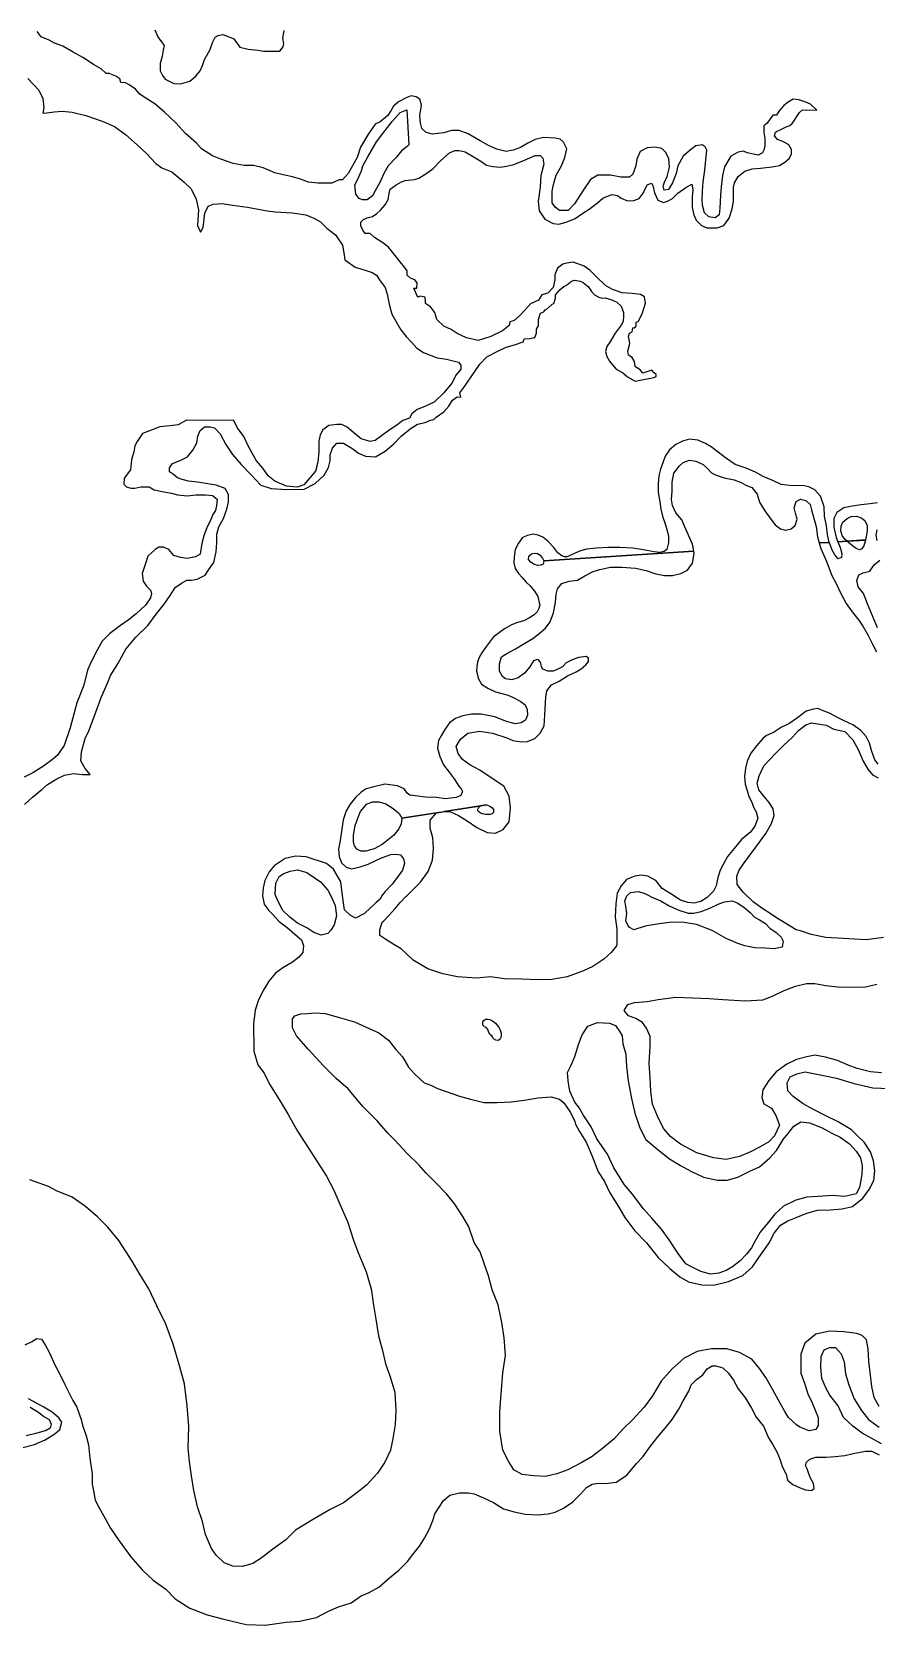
# Model space of a CAD drawing. Extents: x 283583 to 658922, y 889284 to 1241133.
# Drawn here: x 547099 to 550312, y 972069 to 978132 of the extents above; entities that cross this region are included whole.
import ezdxf

# ---------------------------------------------------------------- set-up
doc = ezdxf.new("R2010")
doc.units = 0
doc.header["$MEASUREMENT"] = 0
doc.layers.add('PUNTARENAS', color=7, linetype='Continuous')

msp = doc.modelspace()

# ---------------------------------------------------------------- linework, layer by layer
at = {"layer": 'PUNTARENAS', "color": 241}
for points in [[(547071.6, 975191.8), (547101.3, 975219.3), (547137.3, 975248.8), (547158.5, 975267.9), (547194.5, 975289), (547224.1, 975303.7), (547258, 975310), (547291.8, 975305.8), (547321.4, 975305.7), (547302.4, 975329), (547285.5, 975358.7), (547287.7, 975392.5), (547302.6, 975443.3), (547316.3, 975471.8), (547337.6, 975528.9), (547363.1, 975598.7), (547390.6, 975662.1), (547399.1, 975683.3), (547426.7, 975727.7), (547456.4, 975782.7), (547494.5, 975829.2), (547541.1, 975873.5), (547572.9, 975915.8), (547602.6, 975953.8), (547625.9, 975987.7), (547645, 976017.3), (547668.3, 976034.2), (547688.4, 976045.8), (547707.4, 976045.7), (547728.6, 976050), (547758.2, 976064.7), (547773.1, 976085.9), (547792.1, 976113.3), (547800.7, 976153.5), (547802.8, 976189.5), (547802.9, 976221.2), (547811.4, 976248.7), (547828.3, 976280.4), (547841.1, 976316.4), (547847.4, 976343.9), (547847.5, 976371.4), (547834.8, 976394.7), (547801, 976407.4), (547760.8, 976413.8), (547729.1, 976418.1), (547695.2, 976422.4), (547671.9, 976428.7), (547652.9, 976435.1), (547638.1, 976447.8), (547623.3, 976458.4), (547623.3, 976473.2), (547633.9, 976490.1), (547663.6, 976500.7), (547691.1, 976515.5), (547712.3, 976540.8), (547727.1, 976568.3), (547731.4, 976593.7), (547739.9, 976614.8), (547756.8, 976629.6), (547778, 976629.6), (547794.9, 976625.3), (547816, 976602), (547837.1, 976561.8), (547862.5, 976523.7), (547896.3, 976485.6), (547932.2, 976447.5), (547970.2, 976407.2), (548010.4, 976394.5), (548069.7, 976390.2), (548135.2, 976392.2), (548177.6, 976413.3), (548211.5, 976445), (548228.4, 976474.6), (548234.8, 976500), (548234.9, 976523.2), (548243.3, 976548.6), (548260.3, 976567.6), (548285.7, 976567.6), (548317.4, 976548.5), (548342.8, 976529.4), (548369.2, 976517.8), (548407.3, 976515.6), (548443.3, 976536.7), (548477.2, 976564.2), (548504.7, 976593.8), (548538.6, 976621.2), (548567.2, 976639.1), (548596.5, 976645.8), (548615.8, 976654.4), (548629.3, 976656.8), (548637.4, 976665.8), (548667.1, 976686.2), (548685.6, 976708.3), (548700.5, 976730.5), (548717.1, 976743.5), (548731.9, 976741.6), (548728.3, 976758.3), (548739.5, 976773.7), (548743.6, 976779.4), (548770.9, 976819.3), (548804.3, 976867.4), (548830.3, 976895.1), (548869.2, 976915.5), (548904.4, 976932.1), (548935.8, 976941.3), (548969.2, 976952.4), (548972.9, 976963.5), (548993.3, 976965.3), (549013.6, 976969), (549019.2, 976985.6), (549019.2, 977000.4), (549026.6, 977013.4), (549026.7, 977037.4), (549034.1, 977061.5), (549047.1, 977067), (549052.6, 977074.4), (549061.9, 977080), (549078.6, 977096.6), (549086, 977098.5), (549091.6, 977118.8), (549091.6, 977131.8), (549110.1, 977152.1), (549123.1, 977163.2), (549134.2, 977168.7), (549152.8, 977183.5), (549165.7, 977187.2), (549186.1, 977183.5), (549197.2, 977177.9), (549215.7, 977163.1), (549228.6, 977144.6), (549239.7, 977131.6), (549256.3, 977122.3), (549269.3, 977118.6), (549280.4, 977120.4), (549306.3, 977113), (549324.8, 977103.7), (549341.5, 977088.9), (549350.7, 977064.8), (549350.7, 977050), (549348.8, 977029.6), (549341.4, 977015.7), (549319.1, 976986.2), (549300.6, 976954.7), (549287.6, 976934.4), (549282, 976915.9), (549287.5, 976897.3), (549296.8, 976878.8), (549307.9, 976865.8), (549322.6, 976849.2), (549346.7, 976836.2), (549365.2, 976819.5), (549394.7, 976802.8), (549465.9, 976816.9), (549474.4, 976821.2), (549474.4, 976828.6), (549467, 976834.2), (549457.8, 976844.4), (549424.4, 976833.3), (549415.2, 976844.4), (549394.9, 976859.2), (549393, 976877.8), (549383.8, 976892.6), (549369, 976901.9), (549367.2, 976916.7), (549374.6, 976946.3), (549369.1, 976974.1), (549372.8, 976985.2), (549383.9, 976990.7), (549385.8, 977005.5), (549391.3, 977005.5), (549398.8, 977012.9), (549398.8, 977027.7), (549406.2, 977029.5), (549421, 977059.1), (549434, 977099.9), (549430.4, 977123.9), (549415.6, 977133.2), (549384.1, 977136.9), (549345.2, 977138.9), (549308.2, 977151.9), (549282.3, 977166.7), (549247.2, 977200.1), (549223.2, 977224.2), (549201, 977240.9), (549176.9, 977250.1), (549158.4, 977255.7), (549134.3, 977252), (549119.5, 977248.4), (549099.1, 977233.6), (549089.8, 977207.7), (549089.8, 977189.2), (549082.4, 977159.5), (549062, 977137.4), (549039.8, 977131.8), (549026.8, 977111.5), (548997.1, 977096.7), (548974.9, 977072.7), (548956.3, 977052.3), (548934.1, 977033.9), (548917.4, 977028.3), (548915.6, 977015.4), (548889.6, 976995), (548845.2, 976972.9), (548797, 976958.1), (548752.6, 976967.4), (548717.4, 976984.1), (548695.3, 976999), (548667.5, 977012), (548639.8, 977037.9), (548632.4, 977063.9), (548615.8, 977086.1), (548597.3, 977099.1), (548597.3, 977108.3), (548595.4, 977123.1), (548576.9, 977126.9), (548569.5, 977123.2), (548564, 977130.6), (548552.9, 977156.5), (548564, 977156.5), (548565.9, 977176.9), (548556.6, 977188), (548540, 977195.4), (548527, 977206.5), (548527.1, 977223.2), (548517.8, 977236.2), (548501.2, 977257.5), (548477.2, 977287.1), (548456.8, 977313.1), (548434.6, 977329.8), (548403.2, 977350.2), (548386.6, 977365), (548368, 977365), (548358.8, 977378), (548351.4, 977394.7), (548351.4, 977407.6), (548360.7, 977418.7), (548375.5, 977424.3), (548395.9, 977429.8), (548412.6, 977440.9), (548425.5, 977453.8), (548444.1, 977474.2), (548455.2, 977494.5), (548458.9, 977516.7), (548462.7, 977533.4), (548484.9, 977550), (548505.3, 977561.1), (548520.1, 977566.6), (548555.3, 977570.3), (548571.9, 977575.8), (548601.6, 977594.3), (548625.7, 977612.8), (548655.3, 977642.4), (548688.7, 977671.9), (548709.1, 977681.2), (548725.7, 977681.1), (548747.9, 977675.6), (548775.7, 977658.9), (548807.1, 977640.3), (548829.3, 977625.5), (548853.4, 977619.9), (548881.2, 977618), (548905.2, 977621.7), (548933, 977627.2), (548973.8, 977643.8), (549014.5, 977662.3), (549033, 977662.2), (549044.1, 977651.1), (549047.8, 977628.9), (549036.6, 977586.3), (549032.9, 977541.9), (549025.4, 977486.4), (549029.1, 977451.2), (549051.2, 977419.7), (549082.7, 977403), (549104.9, 977400.2), (549132.7, 977407.6), (549166, 977422.3), (549195.7, 977442.7), (549219.7, 977457.4), (549251.2, 977481.5), (549271.6, 977499.9), (549290.2, 977507.3), (549306.8, 977512.9), (549327.2, 977509.1), (549342, 977499.9), (549366, 977488.7), (549390.1, 977490.5), (549410.5, 977497.9), (549425.3, 977518.3), (549440.2, 977549.7), (549456.8, 977557.1), (549462.4, 977547.8), (549467.9, 977520.1), (549480.8, 977492.3), (549503, 977483), (549517.8, 977488.5), (549536.4, 977497.8), (549556.8, 977518.1), (549588.3, 977540.3), (549610.5, 977553.2), (549614.2, 977531), (549612.3, 977505.1), (549612.2, 977464.3), (549617.7, 977436.6), (549627, 977416.2), (549647.3, 977395.8), (549667.7, 977386.5), (549706.5, 977386.5), (549732.5, 977395.7), (549752.9, 977423.4), (549764, 977458.6), (549769.6, 977486.3), (549769.7, 977541), (549773.4, 977557.6), (549786.4, 977581.7), (549812.3, 977602), (549840.1, 977611.2), (549871.6, 977613), (549916, 977618.5), (549943.8, 977624), (549964.2, 977637), (549980.9, 977649.9), (549990.1, 977666.6), (549990.2, 977685.1), (549979.1, 977701.8), (549956.9, 977714.7), (549936.5, 977722.2), (549925.4, 977737), (549929.2, 977750), (549932.9, 977753.7), (549949.5, 977761), (549969.9, 977770.3), (549982.9, 977775.8), (549992.1, 977783.2), (550001.4, 977796.1), (550012.6, 977814.6), (550020, 977825.7), (550031.1, 977835), (550086.6, 977834.9), (550062.6, 977857.2), (550044.1, 977864.6), (550018.2, 977873.9), (549996, 977875.8), (549977.4, 977864.7), (549960.8, 977851.7), (549942.2, 977831.4), (549932.9, 977814.7), (549918.1, 977814.8), (549908.9, 977801.8), (549897.7, 977785.2), (549884.8, 977774.1), (549884.7, 977750), (549888.4, 977725.9), (549888.4, 977698.2), (549884.6, 977681.5), (549879.1, 977672.3), (549862.4, 977663), (549845.7, 977666.8), (549821.7, 977672.3), (549806.9, 977677.9), (549786.5, 977674.2), (549758.7, 977659.5), (549734.6, 977618.8), (549727.2, 977585.4), (549721.6, 977542.9), (549719.7, 977511.4), (549717.7, 977461.4), (549714, 977435.5), (549699.2, 977424.4), (549675.1, 977428.2), (549658.5, 977443), (549651.1, 977472.6), (549649.3, 977493), (549651.2, 977526.3), (549653.1, 977561.5), (549660.5, 977605.9), (549664.3, 977644.8), (549668, 977681.8), (549660.7, 977694.8), (549649.6, 977702.2), (549625.5, 977698.5), (549605.1, 977683.7), (549577.3, 977659.7), (549556.9, 977622.7), (549551.3, 977593.1), (549536.4, 977557.9), (549521.6, 977532), (549504.9, 977530.2), (549501.3, 977545), (549506.8, 977559.8), (549516.1, 977582), (549525.4, 977617.2), (549523.6, 977650.5), (549510.7, 977674.6), (549495.9, 977688.5), (549470, 977694.1), (549440.3, 977690.4), (549414.4, 977677.5), (549401.4, 977647.9), (549397.7, 977622), (549386.5, 977590.5), (549373.6, 977579.4), (549340.2, 977579.5), (549301.4, 977586.9), (549253.2, 977587), (549225.4, 977570.4), (549195.8, 977527.8), (549164.2, 977477.9), (549140.1, 977452), (549106.8, 977452), (549090.2, 977465), (549079.1, 977481.7), (549079.1, 977526.1), (549084.7, 977552), (549094, 977587.2), (549114.4, 977622.3), (549127.4, 977653.8), (549134.9, 977687.1), (549122, 977713), (549109, 977724.2), (549090.5, 977727.9), (549046.1, 977729.8), (549014.6, 977722.4), (548986.8, 977708.6), (548959, 977691.9), (548931.2, 977682.7), (548903.5, 977677.2), (548868.3, 977686.5), (548836.8, 977699.5), (548805.4, 977718.1), (548759.1, 977744), (548725.8, 977757), (548696.2, 977757.1), (548666.6, 977747.9), (548624, 977742.4), (548599.9, 977749.8), (548583.3, 977764.6), (548577.8, 977785), (548576, 977814.6), (548581.6, 977853.5), (548576, 977875.7), (548561.2, 977885), (548542.7, 977888.7), (548524.2, 977881.3), (548494.6, 977866.6), (548476, 977849.9), (548464.9, 977831.4), (548453.8, 977813.9), (548424.1, 977789.8), (548405.6, 977780.6), (548377.8, 977739.9), (548349.9, 977693.6), (548336.9, 977654.8), (548303.5, 977593.7), (548281.3, 977569.7), (548268.3, 977569.7), (548240.5, 977556.8), (548186.9, 977556.9), (548151.7, 977560.6), (548122.1, 977571.8), (548090.6, 977581.1), (548055.5, 977588.5), (548024, 977595.9), (547979.6, 977614.5), (547942.6, 977623.8), (547907.4, 977623.9), (547864.8, 977631.3), (547818.6, 977648), (547787.1, 977661), (547744.6, 977687), (547726.1, 977708.3), (547683.5, 977745.4), (547646.6, 977786.2), (547604, 977827), (547567.1, 977858.5), (547522.7, 977886.3), (547509.7, 977895.6), (547493.1, 977914.1), (547469, 977930.8), (547456.1, 977938.2), (547437.6, 977940.1), (547433.9, 977953.1), (547419.1, 977964.2), (547393.2, 977973.5), (547382.1, 977973.5), (547363.6, 977992), (547334, 978008.7), (547293.3, 978034.7), (547256.3, 978055.1), (547217.4, 978077.4), (547186, 978089.4), (547165.6, 978100.6), (547134.2, 978113.6), (547119.4, 978134)], [(547567.4, 978139.9), (547578.5, 978113.9), (547591.4, 978095.4), (547602.5, 978080.6), (547598.8, 978062.1), (547595.1, 978039.9), (547587.6, 978012.1), (547587.6, 977984.3), (547596.8, 977965.8), (547606.1, 977952.8), (547639.4, 977936.1), (547665.3, 977934.3), (547700.5, 977945.3), (547722.7, 977963.8), (547739.4, 977984.1), (547748.7, 978004.5), (547756.1, 978027.6), (547776.5, 978062.8), (547787.7, 978094.2), (547796.9, 978112.7), (547808.1, 978118.3), (547826.6, 978122), (547846.9, 978114.5), (547867.3, 978105.2), (547880.2, 978088.6), (547891.3, 978073.7), (547922.8, 978066.3), (547959.8, 978062.5), (547980.2, 978058.8), (548043.1, 978058.7), (548056.1, 978075.4), (548057.9, 978087.4), (548054.3, 978107.8), (548059.9, 978137.4)], [(547084, 977954.4), (547126.5, 977909.9), (547141.3, 977878.5), (547145, 977843.3), (547141.2, 977822.9), (547156, 977824.8), (547183.8, 977828.4), (547215.3, 977830.2), (547252.3, 977826.5), (547304.1, 977813.5), (547367, 977793), (547413.3, 977772.6), (547455.8, 977741.1), (547500.2, 977702.1), (547535.4, 977668.8), (547570.5, 977631.7), (547594.5, 977615), (547631.5, 977599.2), (547677.8, 977562.1), (547705.5, 977534.3), (547724, 977495.4), (547733.2, 977454.7), (547729.4, 977395.5), (547740.5, 977369.5), (547751.6, 977388), (547757.2, 977441.7), (547770.2, 977469.5), (547788.7, 977476.8), (547823.9, 977478.6), (547862.8, 977473), (547920.2, 977465.6), (547994.2, 977450.7), (548025.7, 977446.9), (548090.4, 977443.1), (548142.3, 977435.7), (548171.9, 977422.7), (548197.8, 977409.7), (548221.8, 977385.6), (548255.1, 977359.6), (548281, 977320.7), (548286.5, 977291.1), (548290.2, 977265.2), (548329, 977237.3), (548351.2, 977229.9), (548371.6, 977224.3), (548393.8, 977216.9), (548410.4, 977205.8), (548425.2, 977185.4), (548443.7, 977159.4), (548451.1, 977133.5), (548458.4, 977096.5), (548469.5, 977057.6), (548484.2, 977031.6), (548502.7, 976998.3), (548523, 976972.4), (548545.2, 976950.1), (548563.7, 976928.8), (548589.6, 976912.1), (548641.4, 976891.7), (548676.6, 976886.1), (548708.1, 976878.6), (548722.9, 976874.9), (548732.1, 976863.8), (548732.1, 976849), (548713.5, 976826.8), (548696.8, 976795.3), (548667.2, 976758.4), (548630.1, 976723.2), (548594.9, 976706.6), (548565.3, 976695.5), (548544.9, 976678.9), (548536.5, 976662.2), (548511.1, 976653), (548487.8, 976636.1), (548462.4, 976619.2), (548434.9, 976598.1), (548405.2, 976577), (548386.2, 976572.8), (548352.4, 976583.4), (548324.9, 976606.7), (548299.5, 976627.9), (548278.4, 976638.5), (548259.3, 976638.5), (548229.7, 976634.3), (548206.4, 976617.4), (548195.8, 976598.4), (548191.5, 976575.1), (548191.5, 976534.9), (548187.2, 976494.7), (548178.7, 976460.9), (548157.5, 976435.5), (548134.2, 976408.1), (548108.8, 976399.6), (548068.6, 976403.9), (548024.2, 976423), (547998.8, 976442.1), (547977.7, 976471.7), (547954.5, 976499.3), (547937.6, 976528.9), (547922.8, 976556.4), (547905.9, 976592.4), (547880.6, 976626.3), (547867.9, 976653.8), (547688.1, 976654), (547656.3, 976637.2), (547624.6, 976633), (547586.5, 976628.8), (547556.9, 976618.2), (547520.9, 976603.5), (547499.7, 976573.9), (547491.2, 976557), (547487, 976533.7), (547478.5, 976504.1), (547474.2, 976466), (547450.9, 976434.3), (547448.7, 976411), (547459.3, 976400.4), (547476.2, 976396.2), (547491, 976396.2), (547514.3, 976400.4), (547546, 976400.3), (547565.1, 976389.7), (547594.7, 976383.4), (547630.6, 976377), (547653.9, 976370.6), (547692, 976366.3), (547723.7, 976370.5), (547759.7, 976370.4), (547787.2, 976368.3), (547804.1, 976353.5), (547801.9, 976330.2), (547797.7, 976311.2), (547788.1, 976295.3), (547777.5, 976269.9), (547766.9, 976248.8), (547754.2, 976214.9), (547745.7, 976185.3), (547739.3, 976145.1), (547722.4, 976134.6), (547690.6, 976128.3), (547665.2, 976132.5), (547639.8, 976138.9), (547620.8, 976162.2), (547599.7, 976170.7), (547582.8, 976170.7), (547567.9, 976162.3), (547540.4, 976136.9), (547531.9, 976109.4), (547519.2, 976071.4), (547523.4, 976041.8), (547536, 976022.7), (547550.8, 976007.9), (547555, 975995.2), (547550.8, 975978.2), (547531.7, 975950.8), (547495.7, 975917), (547466, 975893.7), (547436.4, 975872.6), (547396.2, 975843), (547366.5, 975813.5), (547347.4, 975779.6), (547326.2, 975737.3), (547311.4, 975703.5), (547296.5, 975646.4), (547271, 975578.7), (547245.5, 975483.6), (547222.1, 975415.9), (547196.7, 975379.9), (547177.6, 975363), (547143.7, 975337.7), (547103.5, 975312.4), (547069.6, 975295.5)], [(550319.7, 975345.4), (550306.7, 975362), (550295.7, 975393.5), (550286.5, 975425), (550273.5, 975450.9), (550253.2, 975473.2), (550223.6, 975495.4), (550190.3, 975510.3), (550164.4, 975523.3), (550134.8, 975540), (550114.5, 975547.4), (550090.4, 975556.7), (550073.7, 975554.9), (550046, 975547.5), (550012.6, 975521.6), (549979.2, 975499.4), (549951.5, 975486.5), (549921.8, 975466.2), (549894, 975455.1), (549880.1, 975443.1), (549856, 975415.4), (549835.6, 975387.6), (549820.8, 975356.2), (549815.2, 975330.3), (549811.5, 975298.8), (549813.3, 975269.2), (549820.6, 975245.1), (549828, 975222.9), (549839.1, 975200.6), (549844.6, 975182.1), (549855.7, 975163.6), (549861.2, 975139.5), (549851.9, 975111.8), (549835.2, 975087.7), (549800, 975058.2), (549772.2, 975024.9), (549746.3, 974993.4), (549729.6, 974963.8), (549718.4, 974941.6), (549709.1, 974913.9), (549703.5, 974882.4), (549692.4, 974862.1), (549668.3, 974838), (549644.2, 974823.2), (549619.2, 974816.8), (549595.2, 974818.7), (549567.4, 974828), (549530.4, 974852.1), (549497.1, 974872.5), (549473.1, 974902.1), (549443.5, 974918.8), (549417.6, 974922.6), (549393.5, 974918.9), (549362, 974906), (549341.6, 974881.9), (549326.8, 974854.2), (549321.2, 974813.5), (549319.3, 974763.5), (549324.8, 974719.1), (549325.6, 974660.2), (549324.5, 974654.6), (549303.6, 974629.2), (549275.8, 974603.8), (549234.1, 974576), (549198.2, 974558.7), (549135.7, 974535.7), (549077.9, 974526.5), (549024.6, 974524.2), (548962.2, 974526.6), (548897.4, 974529), (548844.2, 974536), (548790.9, 974531.5), (548719.2, 974536.2), (548663.7, 974547.8), (548605.8, 974566.4), (548550.3, 974598.9), (548522.6, 974626.7), (548504.1, 974642.9), (548476.4, 974659.2), (548446.3, 974677.7), (548423.2, 974693.9), (548423.2, 974714.8), (548432.6, 974744.6), (548438, 974749.3), (548457.7, 974769), (548482, 974796), (548500.6, 974818.5), (548520.9, 974839.9), (548525.6, 974843.1), (548526, 974844.4), (548561, 974879.4), (548578, 974896.8), (548607.7, 974937.5), (548624.4, 974980), (548628.1, 975024.5), (548624.5, 975065.2), (548615.3, 975102.2), (548615.3, 975131.9), (548639.4, 975159.6), (548657.2, 975163.1), (548506.6, 975139.5), (548662.5, 975164.2), (548667.2, 975165.1), (548668.4, 975165.1), (548807.6, 975187.1), (548806.5, 975186.5), (548669.9, 975165.1), (548689.4, 975165.1), (548722.7, 975150.2), (548756, 975129.8), (548793, 975103.9), (548831.9, 975085.3), (548863.3, 975083.4), (548893, 975096.3), (548915.2, 975125.9), (548920.8, 975179.6), (548915.3, 975224), (548895, 975261.1), (548843.2, 975296.3), (548804.4, 975322.3), (548765.5, 975342.7), (548737.8, 975363.1), (548721.2, 975385.4), (548713.8, 975413.1), (548730.5, 975440.9), (548758.3, 975463.1), (548802.7, 975470.4), (548852.7, 975462.9), (548906.4, 975446.2), (548929.5, 975436), (548962.8, 975430.4), (548985, 975432.2), (549012.8, 975443.3), (549033.2, 975463.6), (549048.1, 975491.4), (549051.8, 975532.1), (549053.7, 975580.2), (549055.6, 975600.6), (549059.3, 975624.7), (549076, 975646.9), (549105.7, 975661.6), (549137.2, 975681.9), (549170.5, 975696.7), (549190, 975708.7), (549206.6, 975723.5), (549217.8, 975736.5), (549217.8, 975749.4), (549208.5, 975755), (549178.9, 975751.3), (549154.8, 975742.1), (549132.6, 975731), (549117.8, 975716.2), (549101.1, 975707), (549082.6, 975699.6), (549062.2, 975699.6), (549043.7, 975707.1), (549038.2, 975716.3), (549036.3, 975731.1), (549027.1, 975742.3), (549023.4, 975744.1), (549008.6, 975738.6), (548993.7, 975716.4), (548973.3, 975692.3), (548949.2, 975673.9), (548925.2, 975666.5), (548901.1, 975670.2), (548890, 975679.5), (548878.9, 975699.9), (548879, 975727.6), (548886.4, 975753.5), (548906.8, 975766.5), (548940.1, 975784.9), (548975.3, 975805.3), (549005, 975823.7), (549029.1, 975842.2), (549053.2, 975862.6), (549071.7, 975886.6), (549084.7, 975921.8), (549092.2, 975960.6), (549094, 975992.1), (549099.6, 976012.4), (549116.3, 976032.8), (549144.1, 976042), (549175.6, 976045.7), (549203.4, 976062.3), (549234.9, 976078.9), (549260.8, 976086.3), (549301.5, 976095.5), (549344.1, 976095.4), (549395.9, 976091.7), (549436.6, 976082.4), (549473.7, 976069.4), (549507, 976063.8), (549536.6, 976063.7), (549568.1, 976071.1), (549594, 976084), (549612.6, 976109.9), (549620, 976146.9), (549618, 976156.4), (549047.5, 976119.8), (549618, 976156.5), (549612.6, 976182.1), (549597.9, 976217.3), (549583.1, 976250.6), (549572, 976274.7), (549549.9, 976302.5), (549536.9, 976330.3), (549533.3, 976352.5), (549535.1, 976384), (549535.2, 976419.2), (549542.6, 976452.5), (549563, 976480.2), (549577.9, 976493.2), (549601.9, 976502.4), (549626, 976498.7), (549653.8, 976485.7), (549670.4, 976470.8), (549685.2, 976454.2), (549703.7, 976444.9), (549733.3, 976435.6), (549772.2, 976428.1), (549798.1, 976417), (549816.6, 976407.7), (549838.8, 976398.4), (549859.1, 976372.5), (549868.3, 976342.8), (549888.6, 976309.5), (549910.8, 976278), (549927.5, 976255.8), (549947.8, 976240.9), (549966.3, 976235.3), (549988.5, 976240.9), (550003.4, 976253.8), (550010.8, 976277.9), (550005.3, 976300.1), (549999.7, 976320.5), (550007.2, 976344.5), (550023.8, 976353.8), (550044.2, 976348.2), (550060.8, 976333.3), (550066.4, 976313), (550075.6, 976275.9), (550083, 976250), (550088.5, 976211.1), (550095.4, 976187.2), (550133.4, 976189.6), (550126.4, 976219.4), (550122.8, 976252.7), (550115.4, 976289.8), (550113.6, 976324.9), (550100.7, 976365.7), (550078.5, 976389.8), (550056.3, 976400.9), (550032.2, 976406.5), (549993.4, 976404.7), (549950.8, 976410.3), (549921.2, 976423.3), (549882.3, 976440), (549852.7, 976456.7), (549817.6, 976471.6), (549775, 976486.4), (549738, 976510.6), (549710.3, 976532.8), (549684.4, 976553.2), (549662.2, 976566.2), (549636.3, 976577.3), (549634.3, 976578.8), (549633.7, 976578.9), (549601.6, 976582.1), (549574.6, 976574.8), (549549.7, 976561.4), (549525.8, 976541.7), (549509.2, 976517.9), (549501.9, 976496.1), (549491.5, 976468.1), (549485.2, 976442.2), (549482, 976413.1), (549482, 976378.9), (549488.2, 976343.6), (549492.3, 976315.6), (549498.5, 976289.7), (549508.8, 976260.6), (549515.5, 976238.3), (549521.7, 976214.4), (549521.7, 976187.5), (549515.4, 976162.6), (549505.1, 976155.3), (549487.4, 976151.2), (549467.7, 976153.3), (549425.2, 976161.7), (549385.8, 976167.9), (549337, 976170.1), (549293.5, 976170.1), (549246.8, 976167.1), (549210.5, 976163), (549186.6, 976156.8), (549160.7, 976146.4), (549135.7, 976134), (549125.9, 976134.5), (549115.5, 976137.7), (549101, 976150.1), (549085.5, 976169.9), (549062.7, 976193.8), (549044, 976209.3), (549026.4, 976216.6), (549006.7, 976220.8), (548984.9, 976215.6), (548966.2, 976208.4), (548950.7, 976186.6), (548938.2, 976161.8), (548934, 976132.7), (548932.9, 976112), (548938.1, 976090.2), (548950.5, 976071.5), (548965, 976055.9), (548980.5, 976038.3), (548995.1, 976023.7), (549011.6, 976004), (549024, 975983.2), (549030.2, 975959.4), (549031.8, 975951.6), (549028.7, 975938.1), (549022.4, 975925.7), (549011, 975913.2), (548992.3, 975901.8), (548971.5, 975891.5), (548946.6, 975884.3), (548924.8, 975876), (548897.9, 975860.5), (548878.1, 975847), (548858.4, 975831.5), (548858.4, 975831.4), (548856.3, 975830.4), (548825.2, 975789), (548811.6, 975769.3), (548801.2, 975751.7), (548795, 975734), (548791.9, 975717.5), (548791.2, 975699), (548799.3, 975669.8), (548810.6, 975650.4), (548834.9, 975634.1), (548864.1, 975621.1), (548911.1, 975608.1), (548933.7, 975598.3), (548959.6, 975583.7), (548975.8, 975570.7), (548983.9, 975552.9), (548985.5, 975531.8), (548977.4, 975512.4), (548961.2, 975502.7), (548938.5, 975499.5), (548901.2, 975509.2), (548860.7, 975525.5), (548808.8, 975535.3), (548771.6, 975535.3), (548739.1, 975528.9), (548711.6, 975519.2), (548688.9, 975503), (548671, 975477.1), (548656.4, 975452.8), (548646.6, 975435), (548643.4, 975405.8), (548651.4, 975375), (548666, 975342.6), (548687, 975315), (548706.4, 975289.1), (548724.2, 975261.5), (548733.1, 975250.9), (548738, 975241.2), (548731.5, 975226.6), (548713.6, 975218.5), (548673.1, 975213.7), (548639.1, 975218.6), (548596.9, 975220.3), (548558, 975225.2), (548537, 975226.9), (548527.3, 975235), (548515.9, 975251.2), (548490, 975262.6), (548443, 975269.1), (548400.9, 975259.5), (548371.7, 975251.4), (548352.2, 975238.5), (548331.1, 975219), (548310, 975193.1), (548295.4, 975167.2), (548284, 975133.2), (548279.1, 975097.5), (548272.6, 975055.4), (548266, 975021.4), (548269.2, 974993.8), (548277.3, 974969.5), (548295.1, 974953.3), (548316.2, 974946.8), (548348.6, 974954.8), (548379.4, 974964.5), (548403.7, 974975.8), (548429.7, 974988.8), (548455.6, 974998.4), (548465.4, 975001.7), (548484.8, 975003.3), (548502.6, 975000), (548514, 974985.4), (548517.2, 974969.2), (548509.1, 974941.6), (548491.2, 974915.7), (548470.1, 974888.2), (548444.1, 974860.7), (548429.5, 974842.9), (548424.4, 974831.8), (548409.5, 974818.9), (548365.4, 974777.3), (548330.7, 974758.8), (548309.9, 974770.4), (548289.1, 974791.3), (548282.2, 974835.3), (548275.4, 974897.8), (548247.6, 974946.4), (548219.9, 974967.3), (548143.6, 974992.8), (548101.9, 974995.2), (548062.6, 974986), (548020.9, 974958.2), (548002.3, 974935.1), (547986.1, 974902.8), (547979.1, 974875), (547976.8, 974844.9), (547983.7, 974812.5), (547999.8, 974789.3), (548014.9, 974774.3), (548040.3, 974746.5), (548070.3, 974723.3), (548100.4, 974697.8), (548125.8, 974677), (548132.7, 974653.8), (548130.4, 974628.4), (548114.2, 974609.9), (548091, 974591.4), (548053.9, 974570.6), (548026.1, 974549.8), (548000.7, 974519.8), (547982.1, 974487.4), (547961.2, 974448.1), (547949.6, 974408.7), (547942.6, 974357.8), (547942.5, 974318.5), (547943.7, 974296.5), (547943.6, 974252.6), (547959.8, 974201.6), (547982.9, 974169.2), (548003.6, 974127.5), (548040.6, 974069.6), (548075.2, 974011.7), (548109.8, 973949.2), (548151.4, 973884.4), (548220.7, 973777.8), (548248.4, 973724.6), (548271.5, 973671.3), (548300.3, 973605.3), (548323.4, 973533.6), (548339.5, 973489.6), (548371.8, 973413.2), (548390.2, 973348.3), (548399.4, 973285.9), (548408.6, 973232.6), (548417.8, 973170.1), (548433.9, 973114.6), (548445.4, 973063.6), (548461.6, 973017.3), (548480, 972954.8), (548484.5, 972885.4), (548482.1, 972832.2), (548472.8, 972779), (548463.5, 972735), (548442.6, 972688.8), (548414.8, 972647.2), (548373.1, 972600.9), (548331.4, 972568.6), (548285.1, 972533.9), (548234.1, 972508.5), (548173.9, 972473.9), (548102.1, 972430), (548065.1, 972393.1), (548016.4, 972358.4), (547972.4, 972323.8), (547940, 972303), (547900.6, 972291.5), (547863.6, 972293.8), (547831.2, 972305.4), (547801.2, 972335.5), (547782.7, 972361), (547759.6, 972414.3), (547748.1, 972462.9), (547729.7, 972518.4), (547715.9, 972580.9), (547706.7, 972636.5), (547699.8, 972692), (547694.1, 972741.8), (547696.5, 972825.1), (547689.7, 972903.8), (547680.5, 972987.1), (547662.1, 973051.9), (547636.7, 973137.6), (547609.1, 973214), (547574.5, 973283.4), (547544.5, 973348.3), (547507.5, 973408.5), (547481, 973453.6), (547430.1, 973532.4), (547388.6, 973583.3), (547349.3, 973622.7), (547303, 973662.1), (547252.2, 973696.9), (547193.2, 973721.3), (547163.1, 973737.5), (547091.4, 973763.1)], [(550317.3, 976339.5), (550289.5, 976335.8), (550254.3, 976332.2), (550221, 976326.7), (550189.5, 976321.1), (550161.7, 976302.7), (550150.6, 976280.5), (550150.5, 976247.1), (550159.7, 976208.3), (550166, 976191.7), (550201.6, 976194), (550201.7, 976193.9), (550166, 976191.7), (550174.5, 976169.4), (550181.9, 976147.1), (550180, 976132.3), (550167, 976126.8), (550154.1, 976141.6), (550144.9, 976160.1), (550133.8, 976187.9), (550133.4, 976189.6), (550095.4, 976187.1), (550101.4, 976166.7), (550121.7, 976120.4), (550143.8, 976062.9), (550159.5, 976032.4), (550176.1, 975997.2), (550198.3, 975956.4), (550220.5, 975924.9), (550246.3, 975893.4), (550261.1, 975871.2), (550279.6, 975837.8), (550296.2, 975804.5), (550312.8, 975773)], [(550315.2, 976196.9), (550311.5, 976217.3), (550315.3, 976237.7)], [(550317.6, 975864.6), (550278.8, 975955.4), (550264.1, 975994.3), (550243.7, 976020.2), (550238.2, 976044.3), (550245.6, 976066.5), (550262.3, 976073.9), (550288.2, 976079.4), (550304.9, 976103.5), (550325.3, 976122)], [(550340.4, 974685.7), (550273.3, 974676.5), (550120.6, 974686), (550065, 974697.6), (550023.4, 974711.6), (550007.7, 974714.6), (549933.3, 974760.4), (549908.9, 974776.6), (549877.5, 974797), (549844.2, 974821.1), (549805.3, 974858.2), (549783.2, 974887.9), (549781.3, 974919.3), (549790.6, 974941.5), (549807.3, 974965.6), (549824.9, 974990.5), (549854.6, 975029.4), (549891.7, 975081.2), (549914, 975120), (549923.3, 975149.6), (549919.6, 975175.6), (549904.8, 975199.6), (549886.3, 975221.9), (549866, 975247.8), (549858.6, 975273.7), (549866.1, 975301.5), (549884.6, 975338.5), (549929.1, 975386.6), (549958.8, 975416.2), (549994, 975447.6), (550016.2, 975473.5), (550044, 975495.7), (550066.3, 975503), (550121.8, 975493.7), (550151.4, 975478.9), (550192.1, 975469.6), (550223.5, 975438), (550243.9, 975401), (550262.3, 975356.5), (550280.8, 975326.9), (550297.4, 975304.7), (550319.6, 975293.5)], [(550332.6, 974170.5), (550290, 974174.3), (550240, 974187.3), (550204.9, 974200.3), (550164.2, 974217), (550119.7, 974230), (550079, 974237.5), (550047.5, 974232), (550008.7, 974220.9), (549971.6, 974204.3), (549930.8, 974174.7), (549903, 974141.4), (549880.8, 974106.3), (549877, 974076.7), (549884.4, 974052.6), (549914, 974035.9), (549930.6, 974008.1), (549943.5, 973971.1), (549924.5, 973930.9), (549903.2, 973907.6), (549870.8, 973889.1), (549833.7, 973870.6), (549792, 973852.2), (549741.1, 973840.7), (549692.5, 973847.7), (549630.1, 973866.3), (549567.6, 973898.7), (549530.7, 973926.6), (549502.9, 973959), (549479.8, 974005.3), (549461.4, 974051.6), (549454.5, 974100.2), (549452.3, 974153.4), (549447.7, 974206.7), (549452.4, 974271.5), (549452.5, 974308.5), (549438.6, 974340.9), (549422.4, 974361.7), (549397, 974378), (549369.3, 974387.3), (549353.1, 974408.1), (549367, 974431.2), (549392.5, 974438.1), (549441.1, 974442.7), (549482.7, 974449.6), (549549.8, 974458.8), (549614.6, 974456.4), (549677.1, 974454), (549728, 974449.3), (549813.6, 974444.6), (549880.7, 974449.1), (549917.8, 974462.9), (549961.8, 974483.7), (550004.6, 974501), (550046.3, 974510.2), (550078.7, 974510.2), (550120.3, 974503.2), (550166.6, 974498.5), (550212.9, 974496.1), (550270.7, 974498.3), (550314.7, 974507.5)], [(550323.1, 972900.4), (550304.6, 972935.2), (550295.4, 972976.8), (550288.5, 973030), (550283.9, 973074), (550281.7, 973120.3), (550274.8, 973155), (550258.6, 973171.2), (550237.8, 973178.2), (550189.2, 973185.2), (550136, 973187.6), (550082.8, 973176.1), (550041.1, 973141.4), (550024.8, 973099.8), (550024.7, 973028.1), (550040.9, 972986.4), (550052.4, 972949.4), (550068.5, 972914.6), (550091.6, 972859.1), (550091.6, 972829), (550082.3, 972812.8), (550056.8, 972808.2), (550022.1, 972822.1), (550008.3, 972831.4), (549978.2, 972859.2), (549964.4, 972882.4), (549940.1, 972925.2), (549919.3, 972964.6), (549891.6, 973010.9), (549868.5, 973045.6), (549838.5, 973080.4), (549792.2, 973105.9), (549743.7, 973119.8), (549685.8, 973119.9), (549630.3, 973110.7), (549581.6, 973085.3), (549535.3, 973043.7), (549493.6, 972997.5), (549461.1, 972942), (549428.7, 972898.1), (549384.6, 972849.6), (549347.6, 972814.9), (549315.1, 972777.9), (549271.1, 972740.9), (549231.7, 972710.9), (549192.4, 972687.8), (549139.1, 972660.1), (549097.4, 972644), (549053.5, 972634.8), (549009.5, 972637.1), (548965.5, 972641.8), (548933.2, 972660.4), (548914.7, 972690.5), (548891.6, 972734.5), (548880.1, 972806.2), (548880.2, 972880.3), (548884.9, 972947.4), (548892, 973028.4), (548901.3, 973095.5), (548896.8, 973162.6), (548887.6, 973220.4), (548873.8, 973287.6), (548850.7, 973345.4), (548836.9, 973398.7), (548820.8, 973445), (548804.6, 973489), (548782.7, 973524.9), (548761.9, 973585.1), (548738.9, 973624.4), (548708.8, 973670.8), (548676.5, 973710.1), (548632.6, 973756.5), (548600.2, 973788.9), (548572.5, 973819), (548526.3, 973865.4), (548480.1, 973914), (548453.5, 973940.7), (548414.2, 973987), (548358.7, 974042.6), (548303.3, 974109.8), (548257, 974149.2), (548208.5, 974197.8), (548150.7, 974260.4), (548106.8, 974311.4), (548090.7, 974341.5), (548090.7, 974376.2), (548100, 974387.7), (548123.1, 974394.6), (548148.6, 974396.9), (548178.7, 974399.2), (548215.7, 974396.8), (548264.3, 974382.9), (548326.7, 974364.3), (548368.4, 974345.7), (548419.3, 974322.5), (548456.2, 974294.7), (548484, 974260), (548509.4, 974232.2), (548532.5, 974192.8), (548555.6, 974167.3), (548576.4, 974146.5), (548592.6, 974132.6), (548618, 974123.3), (548643.4, 974111.7), (548675.8, 974100.1), (548726.7, 974081.5), (548768.4, 974069.9), (548819.2, 974058.2), (548870.2, 974058.2), (548923.4, 974060.4), (548972, 974067.3), (549026.4, 974075.3), (549075, 974079.9), (549107.4, 974070.6), (549123.5, 974056.7), (549149, 974019.6), (549165.1, 973984.9), (549165.8, 973985), (549167.9, 973975.8), (549182.6, 973948), (549208.5, 973907.2), (549230.7, 973853.5), (549254.6, 973794.2), (549278.7, 973757.2), (549299, 973714.6), (549332.2, 973659), (549356.2, 973620.1), (549393.2, 973570), (549437.6, 973523.7), (549481.9, 973468.1), (549526.3, 973425.5), (549565.1, 973394), (549598.4, 973375.4), (549648.4, 973364.2), (549692.8, 973362.3), (549750.2, 973377.1), (549804, 973399.2), (549841, 973432.5), (549865.1, 973467.6), (549891.1, 973502.8), (549905, 973524), (549923.6, 973561), (549947.7, 973590.6), (549975.5, 973607.2), (550007, 973620.2), (550047.7, 973636.8), (550088.4, 973647.8), (550136.6, 973649.6), (550182.9, 973653.3), (550221.8, 973662.5), (550260.7, 973693.9), (550284.8, 973727.2), (550303.3, 973760.5), (550307.1, 973797.5), (550301.6, 973836.4), (550290.5, 973869.7), (550266.5, 973906.8), (550240.6, 973930.9), (550217.5, 973954), (550167.6, 973983.7), (550117.6, 974007.9), (550071.4, 974032), (550034.4, 974052.4), (549995.5, 974080.2), (549975.2, 974102.5), (549973.4, 974132.1), (549984.5, 974156.1), (550010.4, 974167.2), (550041.9, 974174.6), (550099.3, 974163.4), (550160.4, 974150.4), (550228.8, 974129.9), (550299.2, 974113.1), (550362.1, 974111.2)], [(547074.5, 973135.3), (547100.5, 973148.3), (547117.1, 973159.4), (547135.6, 973157.5), (547150.4, 973135.2), (547167.1, 973105.6), (547187.4, 973059.3), (547205.8, 973024.1), (547224.3, 972985.2), (547240.9, 972951.9), (547255.7, 972924.1), (547270.5, 972898.1), (547287.1, 972851.8), (547292.6, 972829.6), (547305.5, 972788.9), (547314.7, 972755.5), (547320.2, 972703.7), (547329.4, 972644.4), (547329.3, 972605.6), (547334.8, 972574.1), (547340.4, 972544.5), (547354.2, 972517.6), (547378.2, 972475), (547398.5, 972437.9), (547431.8, 972389.8), (547476.1, 972328.6), (547520.5, 972278.6), (547561.2, 972239.7), (547609.3, 972206.3), (547644.4, 972169.2), (547699.9, 972134), (547766.5, 972108), (547829.4, 972091.2), (547914.6, 972070.7), (547986.8, 972068.8), (548066.4, 972079.8), (548118.2, 972083.4), (548183, 972098.2), (548227.5, 972122.2), (548266.4, 972138.8), (548314.5, 972153.5), (548352.5, 972180.3), (548382.2, 972193.3), (548419.2, 972213.6), (548460, 972248.7), (548495.2, 972278.3), (548528.6, 972311.5), (548548.9, 972337.4), (548574.9, 972368.9), (548593.5, 972400.3), (548612, 972435.5), (548625, 972466.9), (548632.5, 972492.8), (548665.8, 972542.8), (548689.9, 972563.1), (548727, 972572.3), (548760.3, 972572.3), (548782.5, 972568.5), (548817.7, 972553.7), (548856.5, 972535.1), (548893.5, 972511), (548934.2, 972499.9), (548976.8, 972490.5), (549023.1, 972488.6), (549063.8, 972492.3), (549090.6, 972498.7), (549122.1, 972513.5), (549157.3, 972537.5), (549187, 972567.1), (549209.2, 972593), (549231.5, 972605.9), (549255.5, 972609.6), (549281.5, 972607.7), (549322.2, 972613.2), (549363, 972639.1), (549400, 972683.5), (549424.1, 972709.3), (549453.8, 972750), (549481.6, 972785.2), (549509.4, 972818.5), (549535.4, 972851.7), (549561.4, 972890.6), (549578.1, 972922), (549598.5, 972959), (549607.8, 972983.1), (549628.1, 973003.4), (549652.2, 973021.9), (549668.9, 973044.1), (549687.5, 973055.2), (549702.3, 973055.2), (549728.2, 973047.7), (549750.4, 973027.3), (549768.8, 973001.4), (549787.3, 972968), (549815, 972932.8), (549837.2, 972893.9), (549855.7, 972860.6), (549883.4, 972825.4), (549902.8, 972781.9), (549917.6, 972757.8), (549934.2, 972728.1), (549947.1, 972698.5), (549954.5, 972672.6), (549969.2, 972642.9), (549974.8, 972620.7), (549995.1, 972604), (550022.9, 972591), (550043.2, 972583.6), (550065.4, 972581.7), (550076.5, 972589.1), (550072.9, 972607.6), (550061.8, 972628), (550054.4, 972648.4), (550048.9, 972663.2), (550043.3, 972676.1), (550047, 972689.1), (550060, 972700.2), (550082.2, 972707.6), (550121.1, 972707.5), (550156.3, 972711.2), (550193.3, 972714.8), (550224.8, 972722.2), (550271.1, 972731.4), (550293.3, 972731.4), (550295.4, 972731.1), (550322.8, 972716.3)], [(550332.2, 972759.1), (550258.2, 972799.9), (550223.1, 972825.9), (550188, 972859.2), (550167.7, 972903.7), (550136.2, 972944.5), (550123.3, 972966.7), (550104.8, 973007.4), (550101.2, 973050), (550103.1, 973090.8), (550114.2, 973116.7), (550134.6, 973125.9), (550156.8, 973125.9), (550179, 973101.8), (550190.1, 973070.3), (550195.6, 973025.8), (550208.5, 972983.2), (550228.8, 972929.5), (550256.5, 972885.1), (550282.4, 972851.7), (550323.1, 972822)], [(547064.8, 972744.7), (547109.2, 972755.8), (547150, 972774.3), (547187, 972796.4), (547205.6, 972813.1), (547213, 972840.8), (547201.9, 972857.5), (547176, 972879.7), (547144.6, 972898.3), (547116.8, 972913.1), (547087.2, 972929.8)], [(547092.7, 972898.4), (547124.2, 972879.8), (547144.5, 972863.1), (547164.9, 972852), (547172.3, 972833.5), (547168.5, 972818.7), (547153.7, 972809.4), (547114.8, 972798.4), (547077.8, 972789.2)]]:
    msp.add_lwpolyline(points, dxfattribs=at)
for points in [[(548525.6, 977836.2), (548533.9, 977702.9), (548527.5, 977696.5), (548506.4, 977679.6), (548485.2, 977654.3), (548455.5, 977622.6), (548438.5, 977593), (548423.7, 977559.1), (548406.7, 977529.5), (548396.1, 977508.4), (548374.9, 977493.6), (548358, 977493.6), (548345.3, 977497.9), (548332.6, 977514.8), (548328.5, 977548.7), (548343.3, 977580.4), (548353.9, 977603.7), (548358.2, 977622.7), (548377.3, 977656.5), (548411.2, 977713.6), (548434.5, 977745.3), (548470.5, 977791.8), (548500.2, 977825.6)], [(550235.3, 976289.7), (550253.9, 976284.5), (550268.8, 976273.1), (550277.5, 976253.6), (550278, 976231.9), (550270.9, 976198.4), (550270.7, 976198.4), (550270.7, 976198.5), (550201.6, 976194), (550193, 976201.7), (550182.2, 976215.1), (550177.1, 976233.1), (550178.6, 976250.6), (550184.8, 976266), (550201.3, 976280.9), (550216.8, 976288.1)], [(550270.7, 976198.4), (550265.6, 976176.3), (550256.8, 976164.5), (550248, 976161.4), (550236.2, 976166.1), (550221.8, 976175.9), (550206.9, 976189.3), (550201.7, 976193.9)], [(548990.4, 976137.6), (549000.4, 976146.4), (549010.9, 976148.6), (549023.7, 976147.5), (549035.9, 976139.2), (549036.4, 976137), (549041.9, 976129.2), (549047.5, 976119.8), (549045.2, 976107.1), (549036.4, 976102.1), (549023.6, 976101.5), (549009.8, 976106), (548998.2, 976113.8), (548988.7, 976124.3)], [(548506.6, 975139.5), (548504.7, 975118.5), (548496, 975098.8), (548475, 975074.1), (548456.4, 975058.1), (548432.3, 975040.2), (548402, 975022.9), (548369.9, 975014.3), (548350.7, 975014.3), (548335.9, 975021.8), (548327.3, 975034.1), (548323.6, 975048.3), (548323.6, 975074.9), (548329.9, 975112), (548337.9, 975136.7), (548345.6, 975156.2), (548350.1, 975165.4), (548357.1, 975174.3), (548372.6, 975192.8), (548396.1, 975201.5), (548421.4, 975202), (548446.7, 975194), (548473.9, 975176.7), (548496.7, 975157.5)], [(548851.1, 975156.8), (548843.4, 975153.2), (548834.6, 975153.3), (548826.7, 975153.5), (548814, 975156.2), (548806.1, 975159), (548799.5, 975164.1), (548796.3, 975168.2), (548795.7, 975173.7), (548798.2, 975179.3), (548802.3, 975184.2), (548806.5, 975186.5), (548829.7, 975190.2), (548833.2, 975189.5), (548836, 975188.2), (548842.1, 975185.5), (548845.5, 975182.4), (548850.3, 975178.6), (548855.3, 975173), (548855.6, 975167.8), (548855.3, 975161.6)], [(548814, 975189.7), (548828.9, 975190.5), (548807.6, 975187.1), (548808.1, 975187.4)], [(548032.6, 974902.1), (548040.2, 974918), (548058.3, 974929.3), (548082, 974938.3), (548110.2, 974942.8), (548145.2, 974932.6), (548173.4, 974914.5), (548198.2, 974897.5), (548225.1, 974866.3), (548225.3, 974865.9), (548239.9, 974838.8), (548253.4, 974807.1), (548257.9, 974767.6), (548249.9, 974733.8), (548237.5, 974713.5), (548225.1, 974701.1), (548200.2, 974694.3), (548172, 974704.5), (548145, 974722.6), (548110, 974740.7), (548080.7, 974763.3), (548054.7, 974788.2), (548036.7, 974823.2), (548025.5, 974849.2), (548027.8, 974892.1)], [(549441.9, 974847.8), (549461, 974838.3), (549490.6, 974827.1), (549523.9, 974806.7), (549560.9, 974790), (549596, 974778.9), (549618.3, 974778.8), (549646, 974784.4), (549679.4, 974797.3), (549710.9, 974812), (549734.9, 974821.3), (549764.6, 974824.9), (549783.1, 974817.5), (549809, 974800.8), (549833, 974780.4), (549849.6, 974763.7), (549868.1, 974752.6), (549890.3, 974739.6), (549907, 974721.1), (549931, 974704.4), (549951, 974687.4), (549958.6, 974672.3), (549953.9, 974649.2), (549923.8, 974642.3), (549889.1, 974644.6), (549849.8, 974647), (549812.7, 974654), (549785, 974663.3), (549741, 974681.8), (549687.9, 974712), (549627.7, 974735.2), (549581.4, 974742.2), (549535.2, 974744.6), (549486.6, 974737.7), (549433.3, 974728.5), (549389.3, 974714.7), (549372.5, 974724.5), (549366.4, 974732.9), (549359, 974749.6), (549362.8, 974777.3), (549359.1, 974805.1), (549355.4, 974825.5), (549362.9, 974844), (549377.7, 974856.9), (549407.3, 974860.6), (549431.4, 974853.1)], [(548874.2, 974347.5), (548874.2, 974347), (548877.3, 974342.4), (548880.3, 974337.2), (548882.6, 974329.8), (548884.7, 974321.6), (548884.9, 974312.6), (548883.6, 974305), (548880, 974298), (548873.1, 974294.2), (548864.4, 974295.5), (548856.2, 974300.6), (548852.1, 974307.6), (548849.8, 974310.9), (548845.7, 974314.2), (548838.1, 974324.7), (548834.5, 974335.5), (548827.8, 974343.7), (548821.9, 974346), (548815.5, 974352.7), (548814.8, 974358.6), (548815.8, 974365), (548819.7, 974370.3), (548825.6, 974374.4), (548835.3, 974374.9), (548841.7, 974373.4), (548851.7, 974368), (548863.5, 974360)], [(550058.3, 973980.2), (550106.4, 973961.6), (550143.4, 973941.2), (550174.9, 973926.3), (550210, 973900.4), (550235.9, 973872.6), (550252.5, 973846.6), (550258.1, 973817), (550258, 973783.7), (550248.7, 973733.7), (550235.7, 973709.7), (550193.1, 973700.5), (550145, 973704.2), (550091.3, 973700.6), (550048.7, 973696.9), (550006.1, 973685.9), (549959.8, 973663.7), (549926.4, 973632.3), (549900.5, 973600.9), (549870.8, 973563.9), (549850.4, 973528.7), (549837.4, 973504.7), (549818.9, 973480.6), (549794.8, 973454.8), (549765.1, 973432.6), (549741, 973417.8), (549713.3, 973408.6), (549681.8, 973404.9), (549644.8, 973414.2), (549611.5, 973430.9), (549587.4, 973443.9), (549557.9, 973482.8), (549524.6, 973534.7), (549495, 973575.5), (549458.1, 973618.1), (549426.6, 973653.3), (549384.1, 973710.7), (549354.6, 973744.1), (549313.9, 973809), (549289.9, 973860.8), (549249.3, 973920.1), (549227.1, 973964.6), (549197.5, 974010.9), (549182.8, 974036.8), (549165, 974059.4), (549146.7, 974100.6), (549139.8, 974140), (549137.6, 974172.4), (549151.5, 974200.1), (549165.4, 974232.5), (549179.4, 974278.7), (549193.3, 974315.8), (549214.2, 974348.1), (549251.2, 974362), (549297.5, 974359.6), (549320.6, 974350.3), (549336.8, 974327.1), (549346, 974310.9), (549348.3, 974280.8), (549359.8, 974241.5), (549362.1, 974195.2), (549368.9, 974139.7), (549380.4, 974072.5), (549394.2, 974017), (549412.7, 973961.4), (549435.8, 973917.4), (549482, 973878), (549525.9, 973843.3), (549567.5, 973817.8), (549606.9, 973796.9), (549655.4, 973773.7), (549708.6, 973762), (549745.6, 973762), (549785, 973773.5), (549831.3, 973796.6), (549868.4, 973812.7), (549907.7, 973847.4), (549933.2, 973875.1), (549956.4, 973914.4), (549956.8, 973916.1), (549971.3, 973932.1), (549999.1, 973967.3), (550025, 973983.9)]]:
    msp.add_lwpolyline(points, close=True, dxfattribs=at)

doc.saveas('drawing.dxf')
